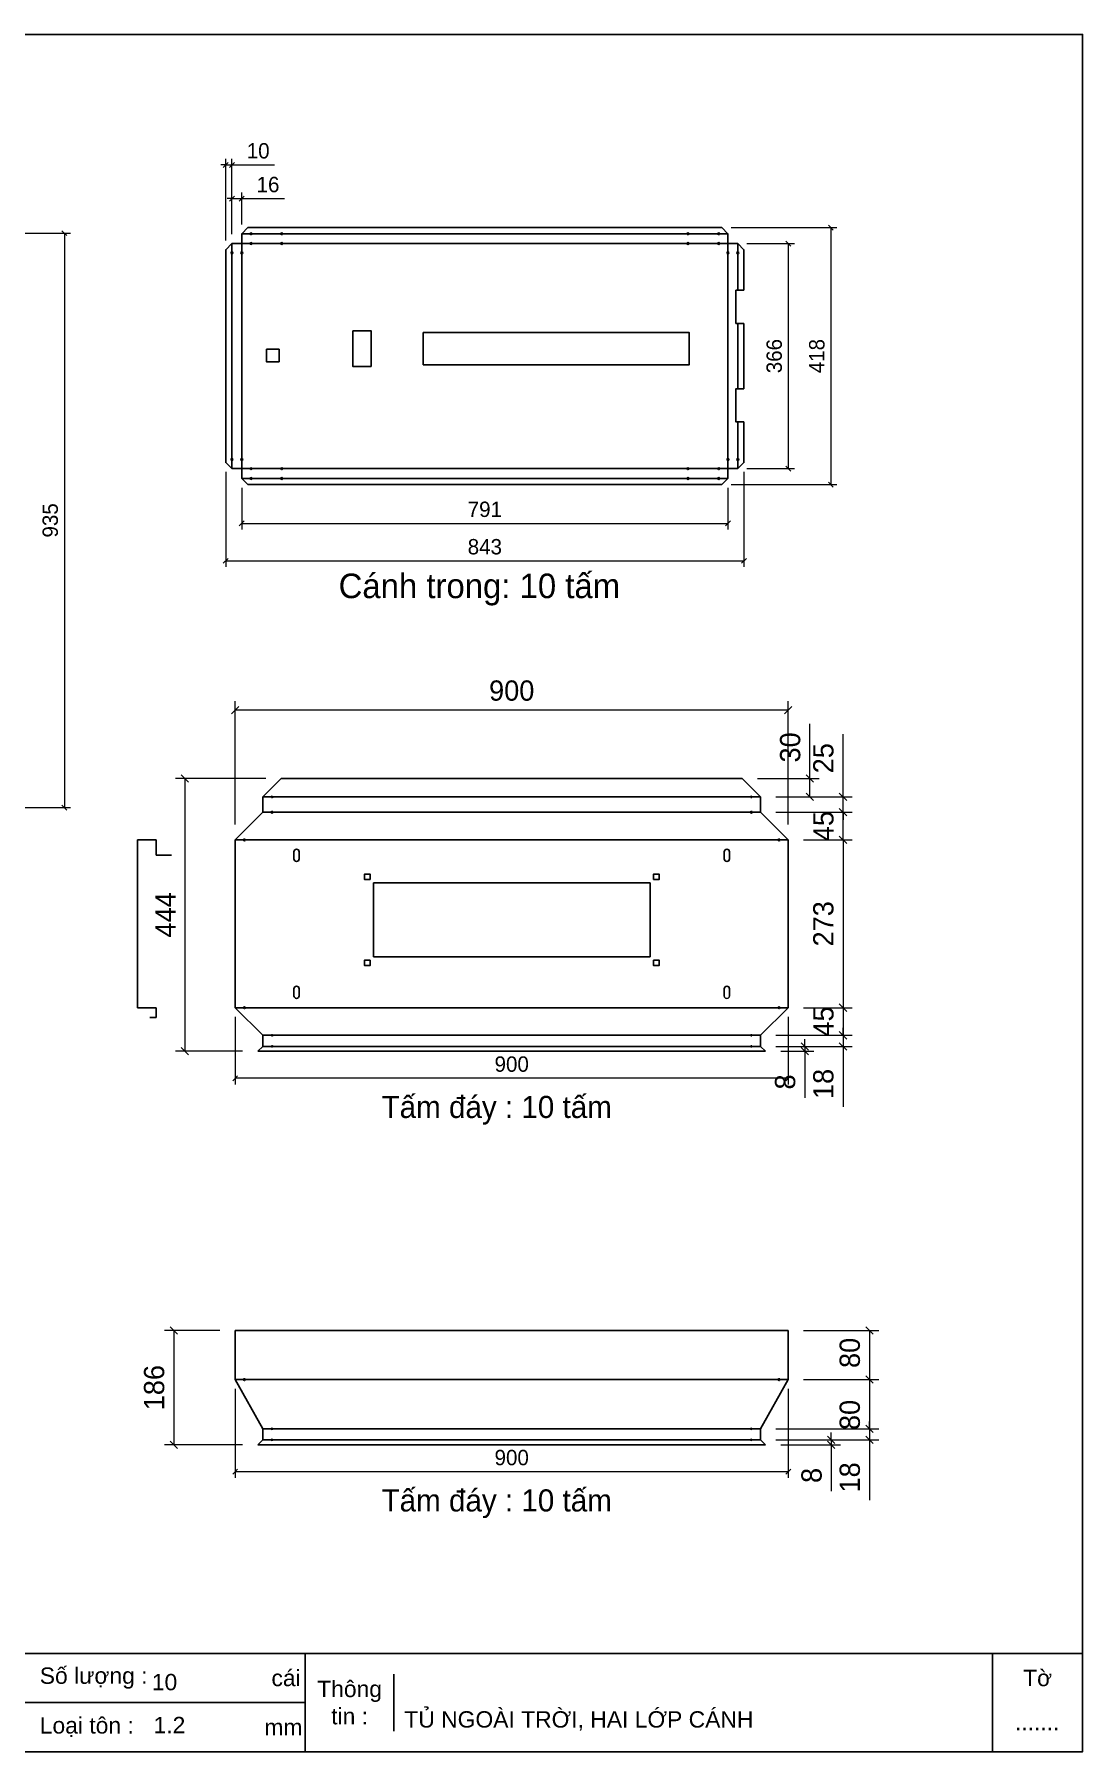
# Model space of a CAD drawing. Header units: millimetres. Extents: x 0 to 3953, y 0 to 2795.
# Drawn here: x 2248 to 3953, y 0 to 2795 of the extents above; entities that cross this region are included whole.
import ezdxf

# ---------------------------------------------------------------- set-up
doc = ezdxf.new("R2010")
doc.units = ezdxf.units.MM
doc.layers.add('CNC', color=7, linetype='Continuous')
doc.layers.add('DIM', color=253, linetype='Continuous')
doc.styles.add('Arial', font='arial.ttf')
doc.dimstyles.new('Dim-25', dxfattribs={"dimtxt": 25, "dimasz": 8, "dimexe": 10, "dimexo": 15, "dimgap": 10, "dimtad": 1, "dimdec": 0, "dimtxsty": 'Standard', "dimblk": 'OBLIQUE', "dimcen": 10, "dimclrd": 5, "dimclre": 5, "dimclrt": 3, "dimazin": 3, "dimtfac": 1, "dimtdec": 0, "dimtmove": 0, "dimatfit": 3, "dimldrblk": 'OBLIQUE', "dimlwd": 9, "dimlwe": 9})
doc.dimstyles.new('Dim-33', dxfattribs={"dimtxt": 33, "dimasz": 12, "dimexe": 15, "dimexo": 25, "dimgap": 15, "dimtad": 1, "dimdec": 0, "dimtxsty": 'Standard', "dimblk": 'OBLIQUE', "dimcen": 10, "dimclrd": 5, "dimclre": 5, "dimclrt": 3, "dimazin": 3, "dimtfac": 1, "dimtdec": 0, "dimtmove": 0, "dimatfit": 3, "dimldrblk": 'OPEN30', "dimlwd": 9, "dimlwe": 9})

# ---------------------------------------------------------------- blocks, each defined once
blk = doc.blocks.new('KHUNG CHUẨN')
at = {"color": 7}
for p, q in [((19889.2, -28535.2), (16919.2, -28535.2)), ((18939.2, -28535.2), (18939.2, -28655.2)), ((19779.2, -28535.2), (19779.2, -28655.2)), ((19047.6, -28560.2), (19047.6, -28630.2)), ((18939.2, -28595.2), (16919.2, -28595.2))]:
    blk.add_line(p, q, dxfattribs=at)
blk.add_lwpolyline([(16919.2, -26555.2), (19889.2, -26555.2), (19889.2, -28655.2), (16919.2, -28655.2)], close=True, dxfattribs=at)
at = {"color": 2, "char_height": 20, "style": 'Arial'}
for s, insert, width, attachment_point in [('  Số lượng :', (18599.2, -28565.2), 917.634, 4), ('cái', (18897.9, -28565.2), 63.517, 4), ('Tờ', (19834.2, -28565.2), 110, 5), ('Thông\\Ptin :', (18993.4, -28595.2), 108.311, 5), ('  Loại tôn :', (18599.2, -28625.2), 917.634, 4), ('mm', (18889.2, -28625.2), 917.634, 4)]:
    blk.add_mtext(s, dxfattribs=dict(at, insert=insert, width=width, attachment_point=attachment_point))
at = {"color": 3, "style": 'Arial'}
for tag, p in [('#01', (17055.6, -28580.1)), ('#02', (17431.4, -28580.1)), ('#03', (18030.6, -28580.1)), ('#08', (18751.7, -28580.1)), ('#10', (19064.8, -28580.1)), ('#04', (17024.8, -28634.6)), ('#05', (17308.5, -28633)), ('#06', (17632.7, -28633.7)), ('#07', (18002, -28634.7)), ('#09', (18753.8, -28632.6)), ('#11', (19060.3, -28625.7)), ('#12', (19806.5, -28628.9))]:
    blk.add_attdef(tag, p, '', height=20, dxfattribs=at)
blk = doc.blocks.new('*D13')
at = {"color": 0, "linetype": 'ByBlock', "lineweight": -2}
for p, q in [((2300.7, 2467.5), (2292.7, 2475.5)), ((2292.7, 1540.5), (2300.7, 1532.5))]:
    blk.add_line(p, q, dxfattribs=at)
at = {"layer": 'Defpoints', "color": 0, "transparency": 16777216}
for p in [(2119.3, 2471.5), (2119.3, 1536.5), (2296.7, 1536.5)]:
    blk.add_point(p, dxfattribs=at)
at = {"layer": 'DIM', "color": 5, "lineweight": 9, "transparency": 16777216}
for p, q in [((2134.3, 2471.5), (2306.7, 2471.5)), ((2296.7, 2471.5), (2296.7, 1536.5)), ((2134.3, 1536.5), (2306.7, 1536.5))]:
    blk.add_line(p, q, dxfattribs=at)
at = {"layer": 'DIM', "color": 3, "transparency": 16777216, "insert": (2273.9, 2004), "char_height": 25, "attachment_point": 5, "rotation": 90}
blk.add_mtext('935', dxfattribs=at)
blk = doc.blocks.new('_Oblique')
at = {"color": 0, "linetype": 'ByBlock', "lineweight": -2}
blk.add_line((-0.5, -0.5), (0.5, 0.5), dxfattribs=at)
blk = doc.blocks.new('f3daunguoc')
at = {"layer": 'CNC', "color": 2, "lineweight": -3}
blk.add_circle((0, 0), 1.5, dxfattribs=at)
blk = doc.blocks.new('*D29')
at = {"color": 0, "linetype": 'ByBlock', "lineweight": -2}
for p, q in [((2589.3, 2003.1), (2581.3, 1995.1)), ((3372.1, 1995.1), (3380.1, 2003.1))]:
    blk.add_line(p, q, dxfattribs=at)
at = {"layer": 'Defpoints', "color": 0, "transparency": 16777216}
for p in [(2585.3, 2072.2), (3376.1, 2072.2), (3376.1, 1999.1)]:
    blk.add_point(p, dxfattribs=at)
at = {"layer": 'DIM', "color": 5, "lineweight": 9, "transparency": 16777216}
for p, q in [((2585.3, 2057.2), (2585.3, 1989.1)), ((3376.1, 2057.2), (3376.1, 1989.1)), ((2585.3, 1999.1), (3376.1, 1999.1))]:
    blk.add_line(p, q, dxfattribs=at)
at = {"layer": 'DIM', "color": 3, "transparency": 16777216, "insert": (2980.7, 2021.9), "char_height": 25, "attachment_point": 5}
blk.add_mtext('791', dxfattribs=at)
blk = doc.blocks.new('*D30')
at = {"color": 0, "linetype": 'ByBlock', "lineweight": -2}
for p, q in [((2563.3, 1942.2), (2555.3, 1934.2)), ((3398.1, 1934.2), (3406.1, 1942.2))]:
    blk.add_line(p, q, dxfattribs=at)
at = {"layer": 'Defpoints', "color": 0, "transparency": 16777216}
for p in [(2559.3, 2098.2), (3402.1, 2098.2), (3402.1, 1938.2)]:
    blk.add_point(p, dxfattribs=at)
at = {"layer": 'DIM', "color": 5, "lineweight": 9, "transparency": 16777216}
for p, q in [((2559.3, 2083.2), (2559.3, 1928.2)), ((3402.1, 2083.2), (3402.1, 1928.2)), ((2559.3, 1938.2), (3402.1, 1938.2))]:
    blk.add_line(p, q, dxfattribs=at)
at = {"layer": 'DIM', "color": 3, "transparency": 16777216, "insert": (2980.7, 1961), "char_height": 25, "attachment_point": 5}
blk.add_mtext('843', dxfattribs=at)
blk = doc.blocks.new('*D31')
at = {"color": 0, "linetype": 'ByBlock', "lineweight": -2}
for p, q in [((3478.3, 2450.6), (3470.3, 2458.6)), ((3470.3, 2092.2), (3478.3, 2084.2))]:
    blk.add_line(p, q, dxfattribs=at)
at = {"layer": 'Defpoints', "color": 0, "transparency": 16777216}
for p in [(3392.1, 2454.6), (3392.1, 2088.2), (3474.3, 2088.2)]:
    blk.add_point(p, dxfattribs=at)
at = {"layer": 'DIM', "color": 5, "lineweight": 9, "transparency": 16777216}
for p, q in [((3407.1, 2454.6), (3484.3, 2454.6)), ((3474.3, 2454.6), (3474.3, 2088.2)), ((3407.1, 2088.2), (3484.3, 2088.2))]:
    blk.add_line(p, q, dxfattribs=at)
at = {"layer": 'DIM', "color": 3, "transparency": 16777216, "insert": (3451.5, 2271.4), "char_height": 25, "attachment_point": 5, "rotation": 90}
blk.add_mtext('366', dxfattribs=at)
blk = doc.blocks.new('*D32')
at = {"color": 0, "linetype": 'ByBlock', "lineweight": -2}
for p, q in [((3547.5, 2476.6), (3539.5, 2484.6)), ((3539.5, 2066.2), (3547.5, 2058.2))]:
    blk.add_line(p, q, dxfattribs=at)
at = {"layer": 'Defpoints', "color": 0, "transparency": 16777216}
for p in [(3366.1, 2480.6), (3366.1, 2062.2), (3543.5, 2062.2)]:
    blk.add_point(p, dxfattribs=at)
at = {"layer": 'DIM', "color": 5, "lineweight": 9, "transparency": 16777216}
for p, q in [((3381.1, 2480.6), (3553.5, 2480.6)), ((3543.5, 2480.6), (3543.5, 2062.2)), ((3381.1, 2062.2), (3553.5, 2062.2))]:
    blk.add_line(p, q, dxfattribs=at)
at = {"layer": 'DIM', "color": 3, "transparency": 16777216, "insert": (3520.8, 2271.4), "char_height": 25, "attachment_point": 5, "rotation": 90}
blk.add_mtext('418', dxfattribs=at)
blk = doc.blocks.new('*D33')
at = {"color": 0, "linetype": 'ByBlock', "lineweight": -2}
for p, q in [((2565.3, 2523.7), (2573.3, 2531.7)), ((2589.3, 2531.7), (2581.3, 2523.7))]:
    blk.add_line(p, q, dxfattribs=at)
at = {"layer": 'Defpoints', "color": 0, "transparency": 16777216}
for p in [(2585.3, 2527.7), (2585.3, 2470.6), (2569.3, 2454.6)]:
    blk.add_point(p, dxfattribs=at)
at = {"layer": 'DIM', "color": 5, "lineweight": 9, "transparency": 16777216}
for p, q in [((2569.3, 2527.7), (2561.3, 2527.7)), ((2569.3, 2469.6), (2569.3, 2537.7)), ((2569.3, 2527.7), (2585.3, 2527.7)), ((2585.3, 2485.6), (2585.3, 2537.7)), ((2585.3, 2527.7), (2654.7, 2527.7))]:
    blk.add_line(p, q, dxfattribs=at)
at = {"layer": 'DIM', "color": 3, "transparency": 16777216, "insert": (2628, 2550.5), "char_height": 25, "attachment_point": 5}
blk.add_mtext('16', dxfattribs=at)
blk = doc.blocks.new('*D34')
at = {"color": 0, "linetype": 'ByBlock', "lineweight": -2}
for p, q in [((2555.3, 2578.6), (2563.3, 2586.6)), ((2573.3, 2586.6), (2565.3, 2578.6))]:
    blk.add_line(p, q, dxfattribs=at)
at = {"layer": 'Defpoints', "color": 0, "transparency": 16777216}
for p in [(2569.3, 2582.6), (2559.3, 2444.6), (2569.3, 2454.6)]:
    blk.add_point(p, dxfattribs=at)
at = {"layer": 'DIM', "color": 5, "lineweight": 9, "transparency": 16777216}
for p, q in [((2559.3, 2582.6), (2551.3, 2582.6)), ((2559.3, 2459.6), (2559.3, 2592.6)), ((2559.3, 2582.6), (2569.3, 2582.6)), ((2569.3, 2469.6), (2569.3, 2592.6)), ((2569.3, 2582.6), (2638.7, 2582.6))]:
    blk.add_line(p, q, dxfattribs=at)
at = {"layer": 'DIM', "color": 3, "transparency": 16777216, "insert": (2612, 2605.4), "char_height": 25, "attachment_point": 5}
blk.add_mtext('10', dxfattribs=at)
blk = doc.blocks.new('*D35')
at = {"color": 0, "linetype": 'ByBlock', "lineweight": -2}
for p, q in [((2578.6, 1100.1), (2570.6, 1092.1)), ((3470.2, 1092.1), (3478.2, 1100.1))]:
    blk.add_line(p, q, dxfattribs=at)
at = {"layer": 'Defpoints', "color": 0, "transparency": 16777216}
for p in [(2574.6, 1210.9), (3474.2, 1210.9), (2574.6, 1096.1)]:
    blk.add_point(p, dxfattribs=at)
at = {"layer": 'DIM', "color": 5, "lineweight": 9, "transparency": 16777216}
for p, q in [((2574.6, 1195.9), (2574.6, 1086.1)), ((3474.2, 1195.9), (3474.2, 1086.1)), ((3474.2, 1096.1), (2574.6, 1096.1))]:
    blk.add_line(p, q, dxfattribs=at)
at = {"layer": 'DIM', "color": 3, "transparency": 16777216, "insert": (3024.4, 1118.9), "char_height": 25, "attachment_point": 5}
blk.add_mtext('900', dxfattribs=at)
blk = doc.blocks.new('*D36')
at = {"color": 5, "lineweight": 9, "ltscale": 3, "transparency": 16777216}
for p, q in [((3499.2, 1483.9), (3578.3, 1483.9)), ((3563.3, 1483.9), (3563.3, 1210.9)), ((3499.2, 1210.9), (3578.3, 1210.9))]:
    blk.add_line(p, q, dxfattribs=at)
at = {"color": 0, "linetype": 'ByBlock', "lineweight": -2}
for p, q in [((3569.3, 1477.9), (3557.3, 1489.9)), ((3557.3, 1216.9), (3569.3, 1204.9))]:
    blk.add_line(p, q, dxfattribs=at)
at = {"layer": 'Defpoints', "color": 0, "ltscale": 3, "transparency": 16777216}
for p in [(3474.2, 1483.9), (3474.2, 1210.9), (3563.3, 1210.9)]:
    blk.add_point(p, dxfattribs=at)
at = {"color": 3, "ltscale": 3, "transparency": 16777216, "insert": (3531.5, 1347.4), "char_height": 33, "attachment_point": 5, "rotation": 90}
blk.add_mtext('273', dxfattribs=at)
blk = doc.blocks.new('_Open30')
at = {"color": 0, "linetype": 'ByBlock', "lineweight": -2}
for p, q in [((-1, 0.27), (0, 0)), ((0, 0), (-1, -0.27)), ((0, 0), (-1, 0))]:
    blk.add_line(p, q, dxfattribs=at)
blk = doc.blocks.new('*D37')
at = {"color": 5, "lineweight": 9, "ltscale": 3, "transparency": 16777216}
for p, q in [((3499.2, 1210.9), (3578.3, 1210.9)), ((3563.3, 1210.9), (3563.3, 1165.9)), ((3454.2, 1165.9), (3578.3, 1165.9))]:
    blk.add_line(p, q, dxfattribs=at)
at = {"color": 0, "linetype": 'ByBlock', "lineweight": -2}
for p, q in [((3569.3, 1204.9), (3557.3, 1216.9)), ((3557.3, 1171.9), (3569.3, 1159.9))]:
    blk.add_line(p, q, dxfattribs=at)
at = {"layer": 'Defpoints', "color": 0, "ltscale": 3, "transparency": 16777216}
for p in [(3474.2, 1210.9), (3429.2, 1165.9), (3563.3, 1165.9)]:
    blk.add_point(p, dxfattribs=at)
at = {"color": 3, "ltscale": 3, "transparency": 16777216, "insert": (3531.6, 1188.4), "char_height": 33, "attachment_point": 5, "rotation": 90}
blk.add_mtext('45', dxfattribs=at)
blk = doc.blocks.new('*D38')
at = {"color": 5, "lineweight": 9, "ltscale": 3, "transparency": 16777216}
for p, q in [((3563.3, 1165.9), (3563.3, 1177.9)), ((3454.2, 1165.9), (3578.3, 1165.9)), ((3454.2, 1147.9), (3578.3, 1147.9)), ((3563.3, 1165.9), (3563.3, 1147.9)), ((3563.3, 1147.9), (3563.3, 1049.7))]:
    blk.add_line(p, q, dxfattribs=at)
at = {"color": 0, "linetype": 'ByBlock', "lineweight": -2}
for p, q in [((3557.3, 1171.9), (3569.3, 1159.9)), ((3569.3, 1141.9), (3557.3, 1153.9))]:
    blk.add_line(p, q, dxfattribs=at)
at = {"layer": 'Defpoints', "color": 0, "ltscale": 3, "transparency": 16777216}
for p in [(3429.2, 1165.9), (3429.2, 1147.9), (3563.3, 1147.9)]:
    blk.add_point(p, dxfattribs=at)
at = {"color": 3, "ltscale": 3, "transparency": 16777216, "insert": (3531.5, 1086.8), "char_height": 33, "attachment_point": 5, "rotation": 90}
blk.add_mtext('18', dxfattribs=at)
blk = doc.blocks.new('*D39')
at = {"color": 5, "lineweight": 9, "ltscale": 3, "transparency": 16777216}
for p, q in [((2624.6, 1583.9), (2477.6, 1583.9)), ((2492.6, 1583.9), (2492.6, 1139.9)), ((2586.6, 1139.9), (2477.6, 1139.9))]:
    blk.add_line(p, q, dxfattribs=at)
at = {"color": 0, "linetype": 'ByBlock', "lineweight": -2}
for p, q in [((2498.6, 1577.9), (2486.6, 1589.9)), ((2486.6, 1145.9), (2498.6, 1133.9))]:
    blk.add_line(p, q, dxfattribs=at)
at = {"layer": 'Defpoints', "color": 0, "ltscale": 3, "transparency": 16777216}
for p in [(2649.6, 1583.9), (2492.6, 1139.9), (2611.6, 1139.9)]:
    blk.add_point(p, dxfattribs=at)
at = {"color": 3, "ltscale": 3, "transparency": 16777216, "insert": (2461.1, 1361.9), "char_height": 33, "attachment_point": 5, "rotation": 90}
blk.add_mtext('444', dxfattribs=at)
blk = doc.blocks.new('*D40')
at = {"color": 5, "lineweight": 9, "ltscale": 3, "transparency": 16777216}
for p, q in [((3454.2, 1528.9), (3578.3, 1528.9)), ((3563.3, 1483.9), (3563.3, 1528.9)), ((3499.2, 1483.9), (3578.3, 1483.9))]:
    blk.add_line(p, q, dxfattribs=at)
at = {"color": 0, "linetype": 'ByBlock', "lineweight": -2}
for p, q in [((3569.3, 1522.9), (3557.3, 1534.9)), ((3557.3, 1489.9), (3569.3, 1477.9))]:
    blk.add_line(p, q, dxfattribs=at)
at = {"layer": 'Defpoints', "color": 0, "ltscale": 3, "transparency": 16777216}
for p in [(3429.2, 1528.9), (3563.3, 1528.9), (3474.2, 1483.9)]:
    blk.add_point(p, dxfattribs=at)
at = {"color": 3, "ltscale": 3, "transparency": 16777216, "insert": (3531.6, 1506.4), "char_height": 33, "attachment_point": 5, "rotation": 90}
blk.add_mtext('45', dxfattribs=at)
blk = doc.blocks.new('*D41')
at = {"color": 5, "lineweight": 9, "ltscale": 3, "transparency": 16777216}
for p, q in [((3563.3, 1553.9), (3563.3, 1656)), ((3454.2, 1553.9), (3578.3, 1553.9)), ((3563.3, 1528.9), (3563.3, 1553.9)), ((3454.2, 1528.9), (3578.3, 1528.9)), ((3563.3, 1528.9), (3563.3, 1516.9))]:
    blk.add_line(p, q, dxfattribs=at)
at = {"color": 0, "linetype": 'ByBlock', "lineweight": -2}
for p, q in [((3557.3, 1559.9), (3569.3, 1547.9)), ((3569.3, 1522.9), (3557.3, 1534.9))]:
    blk.add_line(p, q, dxfattribs=at)
at = {"layer": 'Defpoints', "color": 0, "ltscale": 3, "transparency": 16777216}
for p in [(3429.2, 1553.9), (3563.3, 1553.9), (3429.2, 1528.9)]:
    blk.add_point(p, dxfattribs=at)
at = {"color": 3, "ltscale": 3, "transparency": 16777216, "insert": (3531.5, 1616.9), "char_height": 33, "attachment_point": 5, "rotation": 90}
blk.add_mtext('25', dxfattribs=at)
blk = doc.blocks.new('*D42')
at = {"color": 5, "lineweight": 9, "ltscale": 3, "transparency": 16777216}
for p, q in [((3509.4, 1583.9), (3509.4, 1673)), ((3424.2, 1583.9), (3524.4, 1583.9)), ((3509.4, 1553.9), (3509.4, 1583.9)), ((3454.2, 1553.9), (3524.4, 1553.9))]:
    blk.add_line(p, q, dxfattribs=at)
at = {"color": 0, "linetype": 'ByBlock', "lineweight": -2}
for p, q in [((3515.4, 1577.9), (3503.4, 1589.9)), ((3503.4, 1559.9), (3515.4, 1547.9))]:
    blk.add_line(p, q, dxfattribs=at)
at = {"layer": 'Defpoints', "color": 0, "ltscale": 3, "transparency": 16777216}
for p in [(3399.2, 1583.9), (3509.4, 1583.9), (3429.2, 1553.9)]:
    blk.add_point(p, dxfattribs=at)
at = {"color": 3, "ltscale": 3, "transparency": 16777216, "insert": (3477.5, 1634.5), "char_height": 33, "attachment_point": 5, "rotation": 90}
blk.add_mtext('30', dxfattribs=at)
blk = doc.blocks.new('*D43')
at = {"color": 5, "lineweight": 9, "ltscale": 3, "transparency": 16777216}
for p, q in [((3454.2, 1147.9), (3516.1, 1147.9)), ((3501.1, 1147.9), (3501.1, 1159.9)), ((3501.1, 1147.9), (3501.1, 1139.9)), ((3462.2, 1139.9), (3516.1, 1139.9)), ((3501.1, 1139.9), (3501.1, 1064.1))]:
    blk.add_line(p, q, dxfattribs=at)
at = {"color": 0, "linetype": 'ByBlock', "lineweight": -2}
for p, q in [((3495.1, 1153.9), (3507.1, 1141.9)), ((3507.1, 1133.9), (3495.1, 1145.9))]:
    blk.add_line(p, q, dxfattribs=at)
at = {"layer": 'Defpoints', "color": 0, "ltscale": 3, "transparency": 16777216}
for p in [(3429.2, 1147.9), (3437.2, 1139.9), (3501.1, 1139.9)]:
    blk.add_point(p, dxfattribs=at)
at = {"color": 3, "ltscale": 3, "transparency": 16777216, "insert": (3469.3, 1090), "char_height": 33, "attachment_point": 5, "rotation": 90}
blk.add_mtext('8', dxfattribs=at)
blk = doc.blocks.new('f2dauxuoi')
at = {"layer": 'CNC', "color": 2, "lineweight": -3}
blk.add_circle((0, 0), 1, dxfattribs=at)
blk = doc.blocks.new('*D44')
at = {"color": 5, "lineweight": 9, "ltscale": 3, "transparency": 16777216}
for p, q in [((2574.6, 1508.9), (2574.6, 1709.9)), ((3474.2, 1508.9), (3474.2, 1709.9)), ((3474.2, 1694.9), (2574.6, 1694.9))]:
    blk.add_line(p, q, dxfattribs=at)
at = {"color": 0, "linetype": 'ByBlock', "lineweight": -2}
for p, q in [((2580.6, 1700.9), (2568.6, 1688.9)), ((3468.2, 1688.9), (3480.2, 1700.9))]:
    blk.add_line(p, q, dxfattribs=at)
at = {"layer": 'Defpoints', "color": 0, "ltscale": 3, "transparency": 16777216}
for p in [(2574.6, 1694.9), (2574.6, 1483.9), (3474.2, 1483.9)]:
    blk.add_point(p, dxfattribs=at)
at = {"color": 3, "ltscale": 3, "transparency": 16777216, "insert": (3024.4, 1726.8), "char_height": 33, "attachment_point": 5}
blk.add_mtext('900', dxfattribs=at)
blk = doc.blocks.new('*D47')
at = {"color": 0, "linetype": 'ByBlock', "lineweight": -2}
for p, q in [((2578.6, 459.7), (2570.6, 451.7)), ((3470.2, 451.7), (3478.2, 459.7))]:
    blk.add_line(p, q, dxfattribs=at)
at = {"layer": 'Defpoints', "color": 0, "transparency": 16777216}
for p in [(2574.6, 605.5), (3474.2, 605.5), (2574.6, 455.7)]:
    blk.add_point(p, dxfattribs=at)
at = {"layer": 'DIM', "color": 5, "lineweight": 9, "transparency": 16777216}
for p, q in [((2574.6, 590.5), (2574.6, 445.7)), ((3474.2, 590.5), (3474.2, 445.7)), ((3474.2, 455.7), (2574.6, 455.7))]:
    blk.add_line(p, q, dxfattribs=at)
at = {"layer": 'DIM', "color": 3, "transparency": 16777216, "insert": (3024.4, 478.5), "char_height": 25, "attachment_point": 5}
blk.add_mtext('900', dxfattribs=at)
blk = doc.blocks.new('*D48')
at = {"color": 5, "lineweight": 9, "ltscale": 3, "transparency": 16777216}
for p, q in [((3499.2, 685.5), (3621.4, 685.5)), ((3606.4, 685.5), (3606.4, 605.5)), ((3499.2, 605.5), (3621.4, 605.5))]:
    blk.add_line(p, q, dxfattribs=at)
at = {"color": 0, "linetype": 'ByBlock', "lineweight": -2}
for p, q in [((3612.4, 679.5), (3600.4, 691.5)), ((3600.4, 611.5), (3612.4, 599.5))]:
    blk.add_line(p, q, dxfattribs=at)
at = {"layer": 'Defpoints', "color": 0, "ltscale": 3, "transparency": 16777216}
for p in [(3474.2, 685.5), (3474.2, 605.5), (3606.4, 605.5)]:
    blk.add_point(p, dxfattribs=at)
at = {"color": 3, "ltscale": 3, "transparency": 16777216, "insert": (3574.5, 649), "char_height": 33, "attachment_point": 5, "rotation": 90}
blk.add_mtext('80', dxfattribs=at)
blk = doc.blocks.new('*D49')
at = {"color": 5, "lineweight": 9, "ltscale": 3, "transparency": 16777216}
for p, q in [((3499.2, 605.5), (3621.4, 605.5)), ((3606.4, 605.5), (3606.4, 525.5)), ((3454.2, 525.5), (3621.4, 525.5))]:
    blk.add_line(p, q, dxfattribs=at)
at = {"color": 0, "linetype": 'ByBlock', "lineweight": -2}
for p, q in [((3612.4, 599.5), (3600.4, 611.5)), ((3600.4, 531.5), (3612.4, 519.5))]:
    blk.add_line(p, q, dxfattribs=at)
at = {"layer": 'Defpoints', "color": 0, "ltscale": 3, "transparency": 16777216}
for p in [(3474.2, 605.5), (3429.2, 525.5), (3606.4, 525.5)]:
    blk.add_point(p, dxfattribs=at)
at = {"color": 3, "ltscale": 3, "transparency": 16777216, "insert": (3574.5, 548), "char_height": 33, "attachment_point": 5, "rotation": 90}
blk.add_mtext('80', dxfattribs=at)
blk = doc.blocks.new('*D50')
at = {"color": 0, "linetype": 'ByBlock', "lineweight": -2}
for p, q in [((3600.4, 531.5), (3612.4, 519.5)), ((3612.4, 501.5), (3600.4, 513.5))]:
    blk.add_line(p, q, dxfattribs=at)
at = {"color": 5, "lineweight": 9, "ltscale": 3, "transparency": 16777216}
for p, q in [((3606.4, 525.5), (3606.4, 537.5)), ((3454.2, 525.5), (3621.4, 525.5)), ((3454.2, 507.5), (3621.4, 507.5)), ((3606.4, 525.5), (3606.4, 507.5)), ((3606.4, 507.5), (3606.4, 409.2))]:
    blk.add_line(p, q, dxfattribs=at)
at = {"layer": 'Defpoints', "color": 0, "ltscale": 3, "transparency": 16777216}
for p in [(3429.2, 525.5), (3429.2, 507.5), (3606.4, 507.5)]:
    blk.add_point(p, dxfattribs=at)
at = {"color": 3, "ltscale": 3, "transparency": 16777216, "insert": (3574.5, 446.4), "char_height": 33, "attachment_point": 5, "rotation": 90}
blk.add_mtext('18', dxfattribs=at)
blk = doc.blocks.new('*D51')
at = {"color": 5, "lineweight": 9, "ltscale": 3, "transparency": 16777216}
for p, q in [((3454.2, 507.5), (3559.2, 507.5)), ((3544.2, 507.5), (3544.2, 519.5)), ((3544.2, 507.5), (3544.2, 499.5)), ((3462.2, 499.5), (3559.2, 499.5)), ((3544.2, 499.5), (3544.2, 423.7))]:
    blk.add_line(p, q, dxfattribs=at)
at = {"color": 0, "linetype": 'ByBlock', "lineweight": -2}
for p, q in [((3538.2, 513.5), (3550.2, 501.5)), ((3550.2, 493.5), (3538.2, 505.5))]:
    blk.add_line(p, q, dxfattribs=at)
at = {"layer": 'Defpoints', "color": 0, "ltscale": 3, "transparency": 16777216}
for p in [(3429.2, 507.5), (3437.2, 499.5), (3544.2, 499.5)]:
    blk.add_point(p, dxfattribs=at)
at = {"color": 3, "ltscale": 3, "transparency": 16777216, "insert": (3512.3, 449.6), "char_height": 33, "attachment_point": 5, "rotation": 90}
blk.add_mtext('8', dxfattribs=at)
blk = doc.blocks.new('ovan8.5x20')
at = {"layer": 'CNC', "color": 2, "lineweight": -3}
for p, q in [((5.7, 4.2), (-5.8, 4.2)), ((-5.8, -4.2), (5.7, -4.2))]:
    blk.add_line(p, q, dxfattribs=at)
for centre, start, end in [((-5.8, 0), 90, 270), ((5.7, 0), 270, 90)]:
    blk.add_arc(centre, 4.25, start, end, dxfattribs=at)
blk = doc.blocks.new('*D52')
at = {"color": 5, "lineweight": 9, "ltscale": 3, "transparency": 16777216}
for p, q in [((2549.6, 685.5), (2459.8, 685.5)), ((2474.8, 685.5), (2474.8, 499.5)), ((2586.6, 499.5), (2459.8, 499.5))]:
    blk.add_line(p, q, dxfattribs=at)
at = {"color": 0, "linetype": 'ByBlock', "lineweight": -2}
for p, q in [((2480.8, 679.5), (2468.8, 691.5)), ((2468.8, 505.5), (2480.8, 493.5))]:
    blk.add_line(p, q, dxfattribs=at)
at = {"layer": 'Defpoints', "color": 0, "ltscale": 3, "transparency": 16777216}
for p in [(2574.6, 685.5), (2474.8, 499.5), (2611.6, 499.5)]:
    blk.add_point(p, dxfattribs=at)
at = {"color": 3, "ltscale": 3, "transparency": 16777216, "insert": (2442.9, 592.5), "char_height": 33, "attachment_point": 5, "rotation": 90}
blk.add_mtext('186', dxfattribs=at)

msp = doc.modelspace()

# ---------------------------------------------------------------- linework, layer by layer
at = {"color": 7}
for p, q in [((2619.6, 1553.9), (2649.6, 1583.9)), ((3399.2, 1583.9), (2649.6, 1583.9)), ((3429.2, 1553.9), (3399.2, 1583.9)), ((3429.2, 1553.9), (2619.6, 1553.9)), ((2619.6, 1528.9), (2574.6, 1483.9)), ((3429.2, 1528.9), (2619.6, 1528.9)), ((3429.2, 1528.9), (3474.2, 1483.9)), ((2415.9, 1483.9), (2415.9, 1210.9)), ((2415.9, 1483.9), (2445.9, 1483.9)), ((2445.9, 1483.9), (2445.9, 1458.9)), ((3474.2, 1483.9), (2574.6, 1483.9)), ((2445.9, 1458.9), (2470.9, 1458.9)), ((2415.9, 1210.9), (2445.9, 1210.9)), ((2445.9, 1210.9), (2445.9, 1194.9)), ((3474.2, 1210.9), (2574.6, 1210.9)), ((2574.6, 1210.9), (2619.6, 1165.9)), ((3474.2, 1210.9), (3429.2, 1165.9)), ((2445.9, 1194.9), (2435.9, 1194.9)), ((2611.6, 1139.9), (2619.6, 1147.9)), ((2619.6, 1147.9), (2619.6, 1165.9)), ((3429.2, 1165.9), (2619.6, 1165.9)), ((3429.2, 1147.9), (2619.6, 1147.9)), ((3429.2, 1165.9), (3429.2, 1147.9)), ((3429.2, 1147.9), (3437.2, 1139.9)), ((3437.2, 1139.9), (2611.6, 1139.9)), ((3474.2, 685.5), (2574.6, 685.5)), ((3474.2, 605.5), (2574.6, 605.5)), ((2574.6, 605.5), (2619.6, 525.5)), ((3474.2, 605.5), (3429.2, 525.5)), ((2611.6, 499.5), (2619.6, 507.5)), ((2619.6, 507.5), (2619.6, 525.5)), ((3429.2, 525.5), (2619.6, 525.5)), ((3429.2, 507.5), (2619.6, 507.5)), ((3429.2, 525.5), (3429.2, 507.5)), ((3429.2, 507.5), (3437.2, 499.5)), ((3437.2, 499.5), (2611.6, 499.5))]:
    msp.add_line(p, q, dxfattribs=at)
for points in [[(3402.1, 2164.2), (3402.1, 2098.2), (3392.1, 2088.2), (3376.1, 2088.2), (3376.1, 2072.2), (3366.1, 2062.2), (2595.3, 2062.2), (2585.3, 2072.2), (2585.3, 2088.2), (2569.3, 2088.2), (2559.3, 2098.2), (2559.3, 2444.6), (2569.3, 2454.6), (2585.3, 2454.6), (2585.3, 2470.6), (2595.3, 2480.6), (3366.1, 2480.6), (3376.1, 2470.6), (3376.1, 2454.6), (3392.1, 2454.6), (3402.1, 2444.6), (3402.1, 2378.5)], [(2585.3, 2470.6), (3376.1, 2470.6)], [(2569.3, 2088.2), (2569.3, 2454.6)], [(3392.1, 2454.6), (3392.1, 2378.5)], [(3392.1, 2324.5), (3392.1, 2218.2)], [(3402.1, 2324.5), (3402.1, 2218.2)], [(3392.1, 2164.2), (3392.1, 2088.2)], [(3376.1, 2072.2), (2585.3, 2072.2)], [(2619.6, 1528.9), (2619.6, 1553.9)], [(3429.2, 1553.9), (3429.2, 1528.9)], [(2574.6, 1210.9), (2574.6, 1483.9)], [(3474.2, 1483.9), (3474.2, 1210.9)], [(2574.6, 605.5), (2574.6, 685.5)], [(3474.2, 685.5), (3474.2, 605.5)]]:
    msp.add_lwpolyline(points, dxfattribs=at)
msp.add_lwpolyline([(2585.3, 2454.6), (3376.1, 2454.6), (3376.1, 2088.2), (2585.3, 2088.2)], close=True, dxfattribs=at)
at = {"color": 2}
for points in [[(3402.1, 2324.5), (3389.1, 2324.5), (3389.1, 2378.5), (3402.1, 2378.5)], [(3402.1, 2218.2), (3389.1, 2218.2), (3389.1, 2164.2), (3402.1, 2164.2)]]:
    msp.add_lwpolyline(points, dxfattribs=at)
at = {"color": 2, "ltscale": 3}
for points in [[(2765.7, 2312.6), (2795.7, 2312.6), (2795.7, 2254.6), (2765.7, 2254.6)], [(2880.6, 2309.8), (3313.1, 2309.8), (3313.1, 2257.4), (2880.6, 2257.4)], [(2625.5, 2282.6), (2646, 2282.6), (2646, 2262.1), (2625.5, 2262.1)]]:
    msp.add_lwpolyline(points, close=True, dxfattribs=at)
at = {"color": 2}
for points in [[(2794.1, 1419.4), (2785.1, 1419.4), (2785.1, 1428.4), (2794.1, 1428.4)], [(3255.1, 1419.4), (3264.1, 1419.4), (3264.1, 1428.4), (3255.1, 1428.4)], [(2799.6, 1413.9), (3249.6, 1413.9), (3249.6, 1293.9), (2799.6, 1293.9)], [(2794.1, 1288.4), (2785.1, 1288.4), (2785.1, 1279.4), (2794.1, 1279.4)], [(3255.1, 1288.4), (3264.1, 1288.4), (3264.1, 1279.4), (3255.1, 1279.4)]]:
    msp.add_lwpolyline(points, close=True, dxfattribs=at)

# ---------------------------------------------------------------- block references
at = {"color": 3}
ref = msp.add_blockref('KHUNG CHUẨN', (-22519.5, 38140), dxfattribs=dict(at, xscale=1.330999999991036, yscale=1.330999999991036, zscale=1.330999999991036))
ref.add_attrib('#08', '10', (2439, 99.9), dxfattribs={"color": 3, "height": 26.62, "style": 'Arial'})
ref.add_attrib('#09', '1.2', (2441.8, 30), dxfattribs={"color": 3, "height": 26.62, "style": 'Arial'})
ref.add_attrib('#11', 'TỦ NGOÀI TRỜI, HAI LỚP CÁNH', (2849.7, 39.2), dxfattribs={"color": 3, "height": 26.62, "style": 'Arial'})
ref.add_attrib('#12', '.......', (3842.9, 34.9), dxfattribs={"color": 3, "height": 26.62, "style": 'Arial'})
at = {"lineweight": -3, "xscale": -1}
for name, p, rotation in [('f3daunguoc', (2600.3, 2470.6), 180), ('f3daunguoc', (2650.3, 2470.6), 180), ('f3daunguoc', (2569.3, 2439.6), 180), ('f3daunguoc', (2585.3, 2439.6), 180), ('f3daunguoc', (2600.3, 2454.6), 180), ('f3daunguoc', (2650.3, 2454.6), 180), ('f2dauxuoi', (2634.6, 1553.9), 90), ('f3daunguoc', (3414.2, 1528.9), 90), ('f3daunguoc', (3459.2, 1483.9), 90), ('f3daunguoc', (3459.2, 1210.9), 90), ('f2dauxuoi', (2634.6, 1165.9), 90), ('f2dauxuoi', (2634.6, 1147.9), 90), ('f3daunguoc', (3459.2, 605.5), 90), ('f2dauxuoi', (2634.6, 525.5), 90), ('f2dauxuoi', (2634.6, 507.5), 90)]:
    msp.add_blockref(name, p, dxfattribs=dict(at, rotation=rotation))
at = {"lineweight": -3}
for name, p, rotation in [('f3daunguoc', (3311.1, 2470.6), 180), ('f3daunguoc', (3361.1, 2470.6), 180), ('f3daunguoc', (3311.1, 2454.6), 180), ('f3daunguoc', (3361.1, 2454.6), 180), ('f3daunguoc', (3376.1, 2439.6), 180), ('f3daunguoc', (3392.1, 2439.6), 180), ('f2dauxuoi', (3414.2, 1553.9), 270), ('f3daunguoc', (2634.6, 1528.9), 270), ('f3daunguoc', (2589.6, 1483.9), 270), ('f3daunguoc', (2589.6, 1210.9), 270), ('f2dauxuoi', (3414.2, 1165.9), 270), ('f2dauxuoi', (3414.2, 1147.9), 270), ('f3daunguoc', (2589.6, 605.5), 270), ('f2dauxuoi', (3414.2, 525.5), 270), ('f2dauxuoi', (3414.2, 507.5), 270)]:
    msp.add_blockref(name, p, dxfattribs=dict(at, rotation=rotation))
for p in [(2569.3, 2103.2), (2585.3, 2103.2), (2600.3, 2088.2), (2600.3, 2072.2), (2650.3, 2088.2), (2650.3, 2072.2)]:
    msp.add_blockref('f3daunguoc', p, dxfattribs=at)
at = {"lineweight": -3, "xscale": -1}
for p in [(3376.1, 2103.2), (3392.1, 2103.2), (3311.1, 2088.2), (3311.1, 2072.2), (3361.1, 2088.2), (3361.1, 2072.2)]:
    msp.add_blockref('f3daunguoc', p, dxfattribs=at)
at = {"layer": 'CNC', "lineweight": -3}
for p, rotation in [((2674.4, 1458.9), 90), ((3374.4, 1235.9), 270)]:
    msp.add_blockref('ovan8.5x20', p, dxfattribs=dict(at, rotation=rotation))
at = {"layer": 'CNC', "lineweight": -3, "xscale": -1}
for p, rotation in [((3374.4, 1458.9), 270), ((2674.4, 1235.9), 90)]:
    msp.add_blockref('ovan8.5x20', p, dxfattribs=dict(at, rotation=rotation))

# ---------------------------------------------------------------- texts
at = {"color": 7, "insert": (2971.8, 1891.4), "char_height": 40, "width": 1015, "attachment_point": 5}
msp.add_mtext('Cánh trong: 10 tấm', dxfattribs=at)
at = {"color": 2, "char_height": 36, "width": 775, "attachment_point": 5}
for insert in [(3000, 1043.9), (3000, 403.5)]:
    msp.add_mtext('Tấm đáy : 10 tấm', dxfattribs=dict(at, insert=insert))

# ---------------------------------------------------------------- dimensions: what is measured, and where the dimension line sits
at = {"ltscale": 3}
dim = msp.add_linear_dim(base=(2574.6, 1694.9), p1=(3474.2, 1483.9), p2=(2574.6, 1483.9), dimstyle='Dim-33', dxfattribs=at)
dim.commit()
dim.dimension.update_dxf_attribs({"geometry": '*D44', "text_midpoint": (3024.4, 1726.8)})
for base, p1, p2, picture, middle in [((3509.4, 1583.9), (3429.2, 1553.9), (3399.2, 1583.9), '*D42', (3509.4, 1634.5)), ((3563.3, 1553.9), (3429.2, 1528.9), (3429.2, 1553.9), '*D41', (3563.3, 1616.9)), ((3563.3, 1528.9), (3474.2, 1483.9), (3429.2, 1528.9), '*D40', (3563.3, 1506.4)), ((3563.3, 1210.9), (3474.2, 1483.9), (3474.2, 1210.9), '*D36', (3563.3, 1347.4)), ((3563.3, 1165.9), (3474.2, 1210.9), (3429.2, 1165.9), '*D37', (3563.3, 1188.4)), ((3501.1, 1139.9), (3429.2, 1147.9), (3437.2, 1139.9), '*D43', (3501.1, 1090)), ((3606.4, 605.5), (3474.2, 685.5), (3474.2, 605.5), '*D48', (3606.4, 649)), ((3606.4, 525.5), (3474.2, 605.5), (3429.2, 525.5), '*D49', (3606.4, 548)), ((3544.2, 499.5), (3429.2, 507.5), (3437.2, 499.5), '*D51', (3544.2, 449.6))]:
    dim = msp.add_linear_dim(base=base, p1=p1, p2=p2, angle=270, dimstyle='Dim-33', dxfattribs=at)
    dim.commit()
    dim.dimension.update_dxf_attribs({"geometry": picture, "text_midpoint": middle, "dimtype": 160})
for base, p1, p2, angle, picture, middle in [((2492.6, 1139.9), (2649.6, 1583.9), (2611.6, 1139.9), 270, '*D39', (2461.1, 1361.9)), ((3563.3, 1147.9), (3429.2, 1165.9), (3429.2, 1147.9), 270, '*D38', (3531.5, 1086.8)), ((2474.8, 499.5), (2574.6, 685.5), (2611.6, 499.5), 90, '*D52', (2442.9, 592.5)), ((3606.4, 507.5), (3429.2, 525.5), (3429.2, 507.5), 270, '*D50', (3574.5, 446.4))]:
    dim = msp.add_linear_dim(base=base, p1=p1, p2=p2, angle=angle, dimstyle='Dim-33', dxfattribs=at)
    dim.commit()
    dim.dimension.update_dxf_attribs({"geometry": picture, "text_midpoint": middle})
at = {"layer": 'DIM', "color": 7}
for base, p1, p2, picture, middle in [((2569.3, 2582.6), (2559.3, 2444.6), (2569.3, 2454.6), '*D34', (2612, 2605.4)), ((2585.3, 2527.7), (2569.3, 2454.6), (2585.3, 2470.6), '*D33', (2628, 2550.5)), ((3402.1, 1938.2), (2559.3, 2098.2), (3402.1, 2098.2), '*D30', (2980.7, 1961)), ((3376.1, 1999.1), (2585.3, 2072.2), (3376.1, 2072.2), '*D29', (2980.7, 2021.9)), ((2574.6, 1096.1), (3474.2, 1210.9), (2574.6, 1210.9), '*D35', (3024.4, 1118.9)), ((2574.6, 455.7), (3474.2, 605.5), (2574.6, 605.5), '*D47', (3024.4, 478.5))]:
    dim = msp.add_linear_dim(base=base, p1=p1, p2=p2, dimstyle='Dim-25', dxfattribs=at)
    dim.commit()
    dim.dimension.update_dxf_attribs({"geometry": picture, "text_midpoint": middle})
for base, p1, p2, picture, middle in [((2296.7, 1536.5), (2119.3, 2471.5), (2119.3, 1536.5), '*D13', (2273.9, 2004)), ((3543.5, 2062.2), (3366.1, 2480.6), (3366.1, 2062.2), '*D32', (3520.8, 2271.4)), ((3474.3, 2088.2), (3392.1, 2454.6), (3392.1, 2088.2), '*D31', (3451.5, 2271.4))]:
    dim = msp.add_linear_dim(base=base, p1=p1, p2=p2, angle=90, dimstyle='Dim-25', dxfattribs=at)
    dim.commit()
    dim.dimension.update_dxf_attribs({"geometry": picture, "text_midpoint": middle})

doc.saveas('drawing.dxf')
